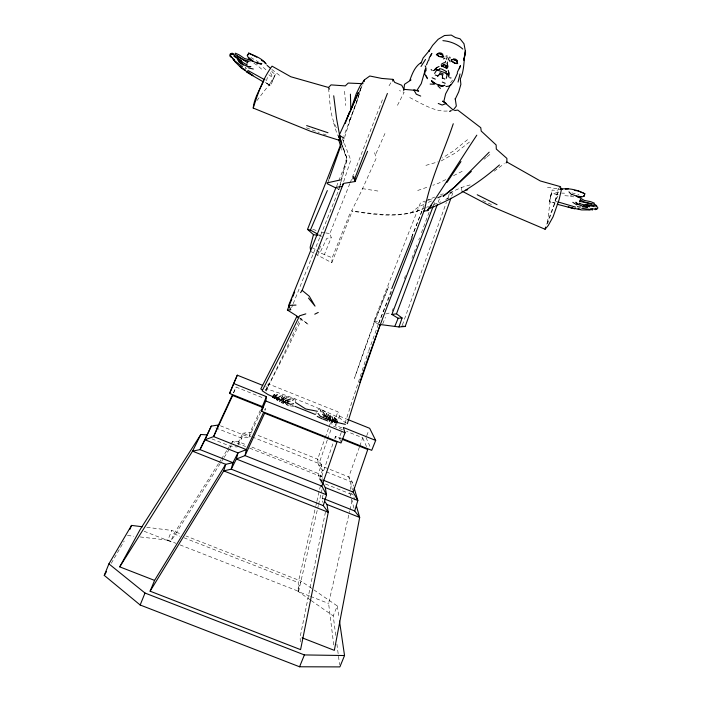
<?xml version="1.0" encoding="UTF-8"?>
<svg xmlns="http://www.w3.org/2000/svg" width="702" height="702" viewBox="0 0 702 702"><rect width="100%" height="100%" fill="white"/><g stroke="black" fill="none" stroke-linecap="round" stroke-linejoin="round"><path stroke-width="0.53" stroke-dasharray="3.51 2.63" d="M341.813 150.149L342.014 146.893M315.093 253.834L331.792 262.732L332.186 257.757L349.833 213.75M426.421 71.042L426.834 68.182M261.618 69.147L257.467 65.479L257.573 64.742M265.066 410.407L265.365 408.538L264.461 410.494M266.286 391.128L268.366 383.897L337.978 411.846L339.461 416.181L337.978 419.875M325.447 511.977L300.131 637.047L300.316 642.295M315.821 414.277L316.233 412.407M333.731 644.962L328.615 603.483L349.71 510.977M349.947 509.915L352.123 500.394M309.556 596.024L298.525 591.707L298.201 582.555L315.681 506.519M315.918 505.475L316.646 502.316M316.883 501.272L322.446 477.097L318.515 473.596L250.579 446.569M298.525 591.707L318.348 505.475M318.594 504.413L322.007 489.584M339.742 186.293L338.969 189.487L293.234 303.65M339.996 185.231L346.402 158.617L342.339 145.217M361.24 87.329C355.449 107.037 347.306 125.86 342.339 145.858M560.354 189.136L556.037 190.575L552.202 190.005L549.429 201.843L554.913 203.106M266.523 80.827L267.988 75.017M555.352 202.983L549.429 201.843L552.202 190.005M360.24 89.329L357.011 101.544L343.796 136.17M560.529 186.671L558.353 188.794L554.15 204.326L545.515 227.404M339.54 187.399L347.227 159.196L342.436 144.814M323.104 494.919L322.174 498.069L322.815 502.395M360.968 88.215L358.038 97.947L348.947 122.174L350.5 118.006M317.699 255.265L320.726 245.182M345.007 423.157L368.375 351.649M350.114 489.522L352.43 482.283L348.771 476.904L318.524 464.856L317.637 459.169L324.929 438.575M343.647 181.625L350.781 160.161L343.059 139.979M374.57 152.694L376.281 158.108L361.39 191.251L351.632 210.916L352.211 211.144C375.307 214.856 400.315 218.699 422.551 209.091M321.218 482.151L320.753 479.185L333.292 442.646M334.687 438.583L335.38 436.556L341.339 438.171M328.852 179.738L327.773 182.783L328.931 179.747M327.264 440.101L318.524 464.856L322.341 470.305L325.351 471.507M327.623 439.066L331.274 428.755M325.298 437.539L330.765 422.095M359.415 447.069L348.771 476.904L352.562 490.101M359.784 446.042L362.715 437.811L346.525 431.326M451.693 196.069L453.159 191.962L450.535 192.892M402.369 325.044L446.34 202.474M447.815 198.359L449.298 194.235M368.743 350.64L378.334 324.298M342.322 140.172L343.427 137.171M382.423 99.824L352.228 177.562M392.164 311.311L393.295 308.248M404.326 278.668L405.466 275.605M411.925 258.266L416.865 245.007M418.769 239.908L419.524 237.864M421.428 232.766L429.791 210.328M438.197 202.237L440.487 196.095L442.602 195.761M433.81 204.651L434.591 202.624M378.641 323.253L391.637 289.514M411.705 237.373L425.482 201.588M336.548 186.478L347.227 159.196L342.304 146.13M378.246 324.271L373.876 321.253L420.41 203.01L425.184 201.026M349.815 183.652L329.861 233.582L331.247 237.548L324.368 254.615L332.186 257.757M350.219 182.634L351.834 178.58M331.792 262.732L352.211 211.144M411.626 237.267L421.963 211.179M335.986 416.839L337.978 411.846M366.716 435.688L368.927 430.15M291.602 307.722L292.831 304.668M341.804 427.843L335.758 425.421L336.495 423.569M341.304 432.397L339.32 437.355L341.005 442.988M140.216 536.951L167.839 540.145L171.762 530.422L180.888 534.003M233.705 392.857L236.047 387.065L263.733 398.166M378.703 323.28L392.146 290.084M310.354 599.964L297.174 590.768L301.105 581.124L185.96 535.986M335.767 635.424L333.213 615.891L337.276 605.949L301.105 581.124M144.138 531.274L170.639 541.646L173.877 533.836L218.585 463.46M265.488 390.882L268.366 383.897M382.739 323.841L385.459 317.383M376.07 153.519L385.819 131.528M346.534 423.157L341.558 420.129L340.698 418.559C316.821 407.055 292.146 397.016 266.892 388.952L266.33 389.952L286.004 351.535L301.5 319.375L300.14 318.576L285.477 350.57L266.33 389.952L264.487 389.619M233.336 392.901L236.047 387.065M260.451 409.968L250.07 432.239L249.017 437.179L241.716 438.215L214.321 427.299M260.811 411.96L249.017 437.179L220.489 425.816M324.368 254.615L320.033 252.667L326.763 238.355L331.247 237.548M275.395 74.465L269.243 85.03L265.163 82.248L270.086 85.433L271.639 83.284L275.395 74.465L272.209 72.087L271.463 70.086M557.888 195.972L555.264 201.202L557.116 201.702M360.714 88.391L362.135 85.574M397.464 105.335L404.124 92.357L399.429 90.611M238.18 445.015L241.716 438.215L242.945 433.257L250.07 432.239L255.045 434.222M111.285 563.329L124.228 541.049M389.048 85.819L391.839 81.204M219.173 462.548L220.928 459.784M221.507 458.862L226.772 450.579M227.36 449.657L230.282 445.05M230.87 444.129L232.625 441.374L238.557 441.786L246.569 444.971M223.561 458.336L170.639 541.646M224.14 457.423L229.335 449.236M229.914 448.324L232.625 441.374L245.63 446.542M450.517 82.915L453.632 78.457M564.856 195.718L570.349 196.104L571.7 194.305M256.906 100.605L273.482 79.107L270.033 71.674M484.003 159.284L486.381 157.345M487.17 156.704L491.909 152.834M467.55 139.68L453.606 150.895L442.313 158.029M410.661 213.083L418.603 206.783L424.438 204.15M469.48 142.015L455.659 152.817L441.216 160.925M494.155 171.218L504.299 163.671M293.322 406.274L289.084 405.721M437.013 198.061L440.487 196.095M448.753 194.428L453.159 191.962M318.217 409.705L319.787 408.88L321.56 409.898M445.752 179.598L437.969 183.512L432.888 185.258M453.536 175.675L463.267 170.77M448.868 197.982L444.998 199.737L447.955 198.429M428.325 202.404L432.213 200.649M438.048 198.025L441.944 196.27M449.745 192.76L461.442 187.487L471.34 184.547M426.14 200.632L434.731 197.06M453.238 109.723C438.215 115.26 420.867 102.764 407.625 96.525M425.465 207.687C402.343 218.84 376.035 213.996 351.632 210.916M426.483 207.301L428.518 206.528M433.608 204.589L440.733 201.886M417.664 190.496L428.825 186.653M425.895 165.374L438.153 161.82M385.749 313.996L390.777 312.609M427.93 200.158L433.064 199.157M451.404 110.986L449.28 111.293L452.149 110.942M577.123 206.836L583.388 208.029M440.496 194.357L443.55 193.971M558.16 194.454L551.193 193.866M561.635 193.103L564.557 193.19M577.211 206.511L581.8 206.739M373.876 321.253L379.659 321.885M127.466 535.477L133.845 536.214M146.744 527.299L171.762 530.422M547.472 187.39L558.353 188.794M362.285 188.619L378.106 191.076M324.754 232.766L319.708 231.625M325.781 232.932L329.861 233.582M570.349 196.104L574.403 197.034M285.495 396.376L293.164 398.429M281.318 395.419L283.055 395.831M571.876 192.857L578.974 194.7M312.75 229.317L318.717 231.291M318.41 235.53L321.253 236.477M311.126 247.481L314.97 248.833M306.353 127.799L319.278 132.538M323.253 133.994L326.237 135.082M248.745 61.311L250.535 61.969M173.877 533.836L179.914 536.196M183.933 537.767L298.201 582.555M167.839 540.145L175.956 543.322M180.01 544.91L297.174 590.768M310.565 596.419L328.615 603.483M326.351 471.902L352.43 482.283L353.58 486.17M249.631 448.139L322.446 477.097L322.788 479.141M322.429 480.852L319.428 479.659L318.515 473.596L321.384 464.505L317.637 459.169L256.046 434.617M211.916 438.899L231.072 446.507L237.162 446.955L238.557 441.786L242.945 433.257L251.009 436.468M325.456 484.02L352.334 494.708M324.21 498.876L322.174 498.069L323.973 500.473M252.009 436.872L321.384 464.505L322.341 470.305L319.428 479.659L323.464 483.23M265.751 386.609L267.787 387.416M339.461 416.181L346.507 419.006M292.225 405.466L294.226 406.274M342.479 429.712L332.362 425.658L331.125 421.06M341.453 438.987L335.38 436.556L335.916 438.417M482.722 200.5L491.663 204.668M269.243 85.03L270.086 85.433L265.163 82.336M337.048 188.54L338.969 189.487L337.513 188.408M322.455 410.407L325.307 411.855L326.448 413.425M250.895 57.529L258.266 61.864M310.749 251.448L314.224 253.352M318.603 234.591L321.332 236.1M253.852 63.198L257.467 65.479M299.947 318.383L301.5 319.375L299.833 318.225M311.24 600.579L333.213 615.891M300.14 318.576L308.547 324.587L300.535 318.322M268.848 74.781L273.069 77.834M316.655 250.105L320.033 252.667M271.841 69.437L279.914 75.693M263.32 67.418L266.549 70.297M351 492.997L353.325 495.103M245.244 67.357L246.63 68.629M245.095 67.831L245.674 68.594M328.589 88.426C330.019 101.93 329.852 116.725 336.916 128.633M320.753 479.185L322.253 481.976M365.979 437.53L370.875 448.438M362.715 437.811L367.313 448.508M294.787 398.841L295.911 402.22M333.704 123.034L337.443 135.556M335.214 423.587L335.758 425.421M353.878 497.042L354.703 499.947M349.728 492.628L351.132 497.797M351.412 498.832L354.449 509.977M337.276 605.949L339.013 617.804M336.907 644.111L339.601 664.733M461.442 187.487L461.74 190.163M344.585 91.251L345.744 105.475M550.912 194.831L547.209 224.631L554.168 205.238L557.572 193.208L559.082 191.602L550.912 194.831M364.601 348.824L354.405 378.378L375.201 320.331L388.513 286.811L374.692 320.867L364.601 348.824"/><path stroke-width="1.05" d="M506.081 162.952L506.879 162.013L506.888 158.398L496.296 149.052L496.147 144.963L481.23 131.081L480.756 127.694L457.765 110.074L454.58 110.53M332.52 422.227L332.537 420.954L335.319 422.288L335.714 421.349L334.521 417.444M329.642 421.463L329.677 420.015L333.125 421.507L333.547 420.393L331.835 416.576M442.365 78.37L442.576 75.158L439.706 73.947L437.636 76.378M578.106 204.229L578.079 204.765L575.868 202.211C578.729 205.967 583.555 206.037 587.609 207.09M230.274 55.318L230.353 53.94L233.011 54.238M446.735 66.155L446.604 67.708L446.103 66.427L446.946 67.216M392.716 81.125L392.953 79.361L381.739 78.431L369.805 76.009L364.531 79.791L360.223 85.688L356.221 93.787L350.816 109.889L339.224 135.223L341.716 143.155L329.203 178.72M231.809 54.449L231.967 53.264L233.397 53.615M442.453 76.079L442.576 75.158M261.565 411.223L265.795 400.982L266.4 396.63L233.678 383.52L229.58 393.445L262.364 406.563L261.565 411.223L341.005 442.988L345.077 432.739L343.287 427.439L375.684 440.426L371.727 450.324L342.357 438.575M425.517 68.173L424.71 73.964L427.43 78.729M457.177 63.136L457.66 63.671L457.142 61.32C450.868 56.757 448.569 61.583 456.124 63.505L457.177 63.136L456.949 61.416L455.651 60.223L453.562 59.644M276.509 399.78L277.483 398.885L276.404 398.429L277.106 397.279M257.888 63.724L257.967 63.285L261.811 63.522M596.437 206.721L596.647 205.537M279.493 401.36L280.642 400.359L279.142 399.596L279.378 398.429L277.553 397.946L277.141 399.061L277.729 400.579M287.021 397.622L283.345 399.859L283.441 403.29L281.414 402.378M458.064 82.081L460.021 73.973M428.729 60.416L429.326 57.766L431.853 53.396L430.317 56.511M455.194 98.517L456.335 106.063L453.246 110.047L443.761 101.746L445.612 93.884L450.623 84.6M461.846 191.058L489.224 205.484L545.077 229.247L545.515 227.404M445.875 72.13L447.244 74.342L446.261 78.334M425.666 68.401L421.253 83.652L416.891 90.47L403.913 89.356L403.492 88.856L403.808 90.611M594.489 204.317L584.362 202L580.422 199.824L580.019 201.404L591.549 204.063M340.847 144.173L307.52 229.414L313.478 234.617L310.17 247.148L310.6 250.368M293.594 403.641L290.672 404.361L287.732 403.027L288.224 401.211L290.066 401.237M302.141 637.828L334.336 650.359L359.678 517.435L354.721 510.986L357.836 500.508L354.159 488.118M352.895 178.957L353.65 176.43L355.089 181.52L343.41 183.441L342.199 186.46L336.056 187.32L288.636 305.431L290.786 309.766L287.399 310.03L289.013 306.019M263.548 412.451L246.349 449.605L237.969 452.878L232.959 462.688L225.702 464.32L154.572 580.405L150.114 591.181L300.579 649.631L328.255 512.276L323.289 505.633L326.535 494.805L325.272 487.565L322.762 482.906M448.236 60.03L448.885 57.941M577.658 197.078L580.51 197.244L584.09 196.227L584.845 193.796L582.748 192.866M347.358 423.666L360.451 381.712L380.273 324.473M443.918 65.795L444.348 64.452L447.016 66.12M272.85 396.226L274.157 396.595L274.184 398.359L275.008 397.569L272.569 397.086L274.438 394.568L273.771 395.48M318.076 413.452L320.2 416.198L325.939 418.778L326.527 416.962L322.692 411.653M341.549 144.121L338.522 136.074L340.803 140.777L310.784 131.379L253.229 108.064C257.81 93.506 262.943 78.475 272.043 66.155L290.812 76.755L328.527 87.478L329.457 89.154M277.404 394.542L274.64 397.964L276.404 398.429M446.998 63.742L447.569 62.057M359.775 382.467C379.22 323.736 403.281 266.699 424.815 208.722C430.458 179.194 443.813 152.088 453.264 123.736M379.291 324.403L398.999 326.965L402.079 317.971L396.49 313.82L391.865 314.452L433.424 205.668M325.272 487.565L357.836 500.508L353.124 492.058L367.751 449.517L342.462 439.391M154.572 580.405L119.735 566.856L192.55 451.175L200 449.605L205.002 439.785L237.969 452.878L236.372 459.02L326.535 494.805L321.841 486.109L336.978 442.146L264.628 413.215L245.051 455.607L236.372 459.02L231.239 469.155L223.736 470.884L150.114 591.181M459.398 68.77L460.53 65.488L457.265 72.438M398.999 326.965L405.194 326.5L450.965 198.122M345.217 123.473L349.289 112.355M284.722 397.078L281.239 399.289L280.765 400.588L284.977 402.114L285.986 403.694M247.323 63.101L248.078 61.065L243.664 59.767L234.696 54.08M363.803 81.748L364.531 79.791L363.636 81.625M396.49 313.82L437.434 204.291M445.007 62.908L445.63 61.241M328.36 414.584L330.309 418.962L329.826 420.252L325.544 418.374L325.939 418.778M300.588 292.655L302.158 290.374L343.41 183.441M409.898 80.098C412.337 73.526 414.961 66.216 421.358 62.478M387.399 93.463L355.247 177.325L355.089 181.52L367.576 151.316M420.998 63.338L423.069 58.047L429.642 50.202L428.843 51.351L432.607 45.384L438.18 39.277L444.533 35.512L451.298 35.1L455.431 37.539L460.038 38.803L463.996 43.743L465.549 52.15L463.759 60.205L465.461 50.807C463.566 60.144 464.575 70.191 460.319 78.887L460.881 84.337L458.713 91.848L455.238 99.149M391.742 288.654L412.153 237.618M339.487 621.042L344.542 655.536L339.882 666.9L299.561 666.777L140.172 605.001L104.265 575.394L108.907 563.864L131.52 525.403L142.401 526.763M129.896 529.431L131.52 525.403M289.829 304.01L291.848 298.991M292.655 296.981L294.673 291.962M426.491 64.891L428.115 60.855M446.384 59.249L447.2 57.231M140.172 605.001L144.998 593.041L108.907 563.864M262.364 406.563L266.4 396.63M299.561 666.777L304.396 654.931L344.542 655.536M262.706 385.38L237.294 375.184L229.58 393.445M394.831 326.307L398.166 318.252L402.079 317.971M218.454 425L213.619 436.591L205.002 439.785L211.284 426.088L218.454 425L232.432 394.849M457.493 73.227L454.282 80.282L450.965 85.003L448.736 86.162L445.981 86.539M287.732 403.027L284.766 402.281L285.512 400.517L290.935 398.911M334.714 422.622L335.688 422.2L336.934 422.885L337.285 422.06L336.635 419.506L335.038 418.532L335.407 419.945M307.52 229.414L310.407 230.072L327.316 190.567M231.493 54.352L231.967 53.264M248.078 61.065L247.42 62.566L237.25 56.134M233.678 383.52L237.294 375.184M346.727 119.191L358.485 92.322L350.816 109.889L350.43 94.173M211.284 426.088L200 449.605L232.959 462.688L231.239 469.155L323.289 505.633M579.51 201.755L580.422 199.824M323.499 417.365L324.298 415.681L322.587 414.277M298.692 317.462L296.849 316.4L280.861 349.605L260.793 388.943L262.451 389.908M206.792 434.88L200.833 434.494L192.55 451.175L225.702 464.32L223.736 470.884L328.255 512.276L326.974 504.475L324.57 501.272M119.735 566.856L140.058 529.677L200.833 434.494M429.062 207.827L427.579 210.6L423.56 211.135M327.852 419.147L328.501 417.962L327.615 417.102L326.448 413.425M247.806 55.089L248.885 53.141L256.835 57.178M331.423 420.551L331.993 419.515L333.547 420.393M230.353 53.94L229.835 56.125L231.985 57.511M104.265 575.394L106.423 571.682M445.761 66.576L446.481 65.347M248.885 53.141L247.174 55.467L249.008 58.792L251.167 60.732M335.688 422.2L336.144 421.446L337.285 422.06M263.768 80.976C259.714 89.619 254.071 98.429 253.229 108.064M333.783 421.428L334.301 420.568L333.801 420.007M439.241 74.728L439.706 73.947M439.61 69.489L436.802 69.946L434.608 73.429M425.526 59.442L421.024 66.497M476.807 135.179C460.696 159.372 445.401 184.056 429.08 208.064M446.955 182.406L460.968 161.574M431.625 205.475L427.579 210.6L428.878 208.792C454.677 198.21 478.588 183.547 499.42 164.97M545.077 229.247L548.244 225.491L553.079 216.821L559.117 199.57L561.249 190.426L560.529 186.671L540.312 180.958L506.879 162.013M442.909 57.09L439.075 56.511L437.074 54.651L438.636 53.694L440.47 53.817L442.339 54.905M442.093 65.804L443.603 65.374L442.304 65.26M275.342 395.858L276.211 394.936M328.527 87.478L331.046 84.889L345.296 85.89L348.236 83.055L363.083 83.696M489.18 152.176L454.519 187.057L443.348 196.042M281.432 397.622L282.608 396.498M443.708 56.95L439.127 56.485L436.328 54.677C438.539 50.798 445.243 57.187 443.392 56.467M471.323 171.42L454.527 187.267L443.164 196.446M272.832 396.349L272.569 397.086M436.863 67.682L434.643 69.7L436.495 67.752L439.066 66.462M447.771 67.436L446.928 68.191L443.813 66.997L441.453 65.883L441.26 64.689M231.599 56.178L230.87 56.792L234.529 59.81M436.547 69.84L437.03 69.48M281.993 399.728L283.608 398.525M441.707 63.838L444.208 62.706M247.745 66.392L247.262 66.743L250.877 66.593C246.077 67.164 242.515 63.759 238.82 61.539M411.021 79.958L404.51 84.31L403.913 89.356L401.728 85.258L394.682 82.371L392.953 79.361M595.243 209.705L596.033 209.205L595.735 208.169M292.471 400.263L293.611 399.605M280.598 396.025L277.553 397.946M314.759 314.189L318.26 312.434M443.401 58.924L444.989 58.24M579.992 203.176L579.097 203.545L583.494 204.651M433.239 70.63L434.994 70.024M457.511 63.215L456.326 63.619L454.721 63.11L451.623 60.767M331.388 422.077L333.125 421.507M305.818 313.864L299.535 315.821L282.441 351.272L262.188 390.795L268.111 394.603L273.104 396.832M274.307 397.736L275.008 397.569M465.733 190.189L467.681 189.759M445.981 56.169L447.077 55.941M340.558 179.905L326.965 182.915L327.422 183.801L336.082 188.066M441.146 85.995L444.919 85.319L440.768 86.109L438.662 85.161L443.515 85.784C439.11 85.714 434.643 83.696 431.432 80.704L432.95 82.827L435.047 83.643L431.432 80.704M451.114 60.074L451.702 59.968M590.268 209.933L581.616 209.933L568.208 207.099L572.253 207.652M565.382 189.163L568.339 188.847M336.934 422.885L336.741 421.972M288.636 305.431L295.998 305.08M443.181 64.505L444.348 64.452M449.991 77.922L451.061 77.922M588.443 209.565L590.347 209.573M562.372 189.207L560.354 189.136C568.822 187.899 577.307 189.715 584.845 193.796M430.124 84.064L434.345 84.266M441.435 66.374L443.559 66.488M596.033 209.205L590.61 208.713M576.202 196.095L581.423 196.621M438.811 52.825L441.119 53.062L442.936 54.335M583.599 205.651L589.715 206.783M585.819 204.475L595.779 205.844M591.286 209.565L581.791 208.31M574.35 190.426L578.053 190.856L581.861 192.594M248.657 67.962L253.308 69.024M577.992 208.784L580.106 209.064M402 326.079L405.194 326.5M582.309 206.695L587.46 207.406M345.375 424.394L336.863 422.341M442.901 40.655C450.236 41.225 457.344 44.121 462.82 49.07M594.234 206.642L584.371 204.598M313.478 234.617L317.418 235.345M453.527 58.801L455.703 59.222L457.423 60.679M439.54 68.638L441.795 69.077L446.604 71.613M317.401 411.293L305.721 408.968L295.568 402.536M595.138 208.915L596.761 209.275L597.718 208.371L597.735 207.318L595.612 205.642M256.441 62.864L261.521 64.057C255.519 63.031 250.474 59.749 244.515 58.494L239.022 54.782L235.319 53.194M436.802 69.946L443.997 72.359L447.244 74.342M285.512 400.517L288.224 401.211M557.993 201.93L575.675 207.143M277.141 399.061L279.142 399.596M574.815 208.871L557.256 204.273M274.956 396.99L276.579 397.42M281.239 399.289L283.345 399.859M321.937 418.752L317.207 416.4M435.222 75.009L437.802 75.842M594.471 203.194L590.751 201.676L584.327 200.395L577.404 196.411L571.7 194.305L571.595 194.866M306.677 125.588L327.992 132.748M327.799 420.963L322.797 419.024M416.891 90.47L418.69 91.12L413.829 89.865L416.304 94.2L420.709 96.095M248.508 53.229C254.975 55.695 262.083 58.406 266.348 64.11M443.418 74.061L440.04 72.639M315.277 414.47L294.954 406.344M247.806 70.402L264.944 79.888M144.998 593.041L304.396 654.931M322.771 479.992L353.124 492.058M321.841 486.109L245.051 455.607L246.349 449.605L213.619 436.591L232.652 395.463L263.382 407.748M324.21 498.876L354.721 510.986M326.974 504.475L359.678 517.435L356.362 505.756M347.516 419.41L369.664 428.299L375.684 440.426M265.795 400.982L345.077 432.739M438.259 103.457L442.155 105.046L446.261 103.475L442.62 101.158L443.761 101.746M442.295 82.081L445.208 83.301M432.134 77.799L435.301 79.133M262.68 81.493L246.376 71.937M286.486 404.475L288.224 405.308M477.22 194.752L497.042 204.677M261.398 60.363L263.812 61.6L265.102 63.198M442.506 77.817L444.796 79.036M572.788 202.316L576.763 204.852M310.407 230.072L317.69 234.091M334.301 420.568L335.714 421.349M328.501 417.962L330.309 418.962M324.298 415.681L326.527 416.962M594.682 204.37L595.989 205.151M243.076 62.583L247.069 64.996L246.525 64.005M391.865 314.452L398.166 318.252M339.224 135.223L344.05 138.197M287.399 310.03L296.858 315.988M296.849 316.4L298.403 317.392M237.329 59.714L242.567 63.347M242.515 66.795L234.626 60.749M242.462 61.908L233.88 56.204M243.927 69.112L245.454 70.2M233.178 54.44L241.33 60.688M247.63 71.727L252.895 75.649L241.304 68.015L234.986 61.706M238.961 61.987L243.225 65.225M239.865 66.251L245.033 70.253M249.07 57.792L253.211 61.206M302.158 290.374L309.292 296.244L315.04 306.142L308.494 298.078M267.093 65.4L269.928 67.848M431.107 69.524L432.046 70.367M445.235 67.19L446.788 68.629M236.1 62.575L232.766 58.95M437.802 85.723L440.408 88.382M568.971 191.821L570.752 193.919M449.71 57.055L450.184 57.95M425.149 65.865L425.921 67.366M320.463 410.38L321.165 411.776M448.35 75.649L449.148 77.325M449.412 60.109L450.079 61.741M447.323 64.022L448.025 66.506M426.263 75.825L427.035 77.764M583.801 195.481L584.09 196.227M338.689 139.724L340.874 147.025M448.245 70.332L449.008 73.026L448.771 75.649L448.727 72.675M330.168 415.575L330.563 417.321M340.04 137.618L336.6 118.778L333.722 95.788M447.534 73.903L447.586 74.491M233.722 59.802L233.476 60.521L234.135 59.547L233.722 59.802M592.444 209.486L592.093 210.152L592.163 208.959L592.444 209.486"/></g></svg>
